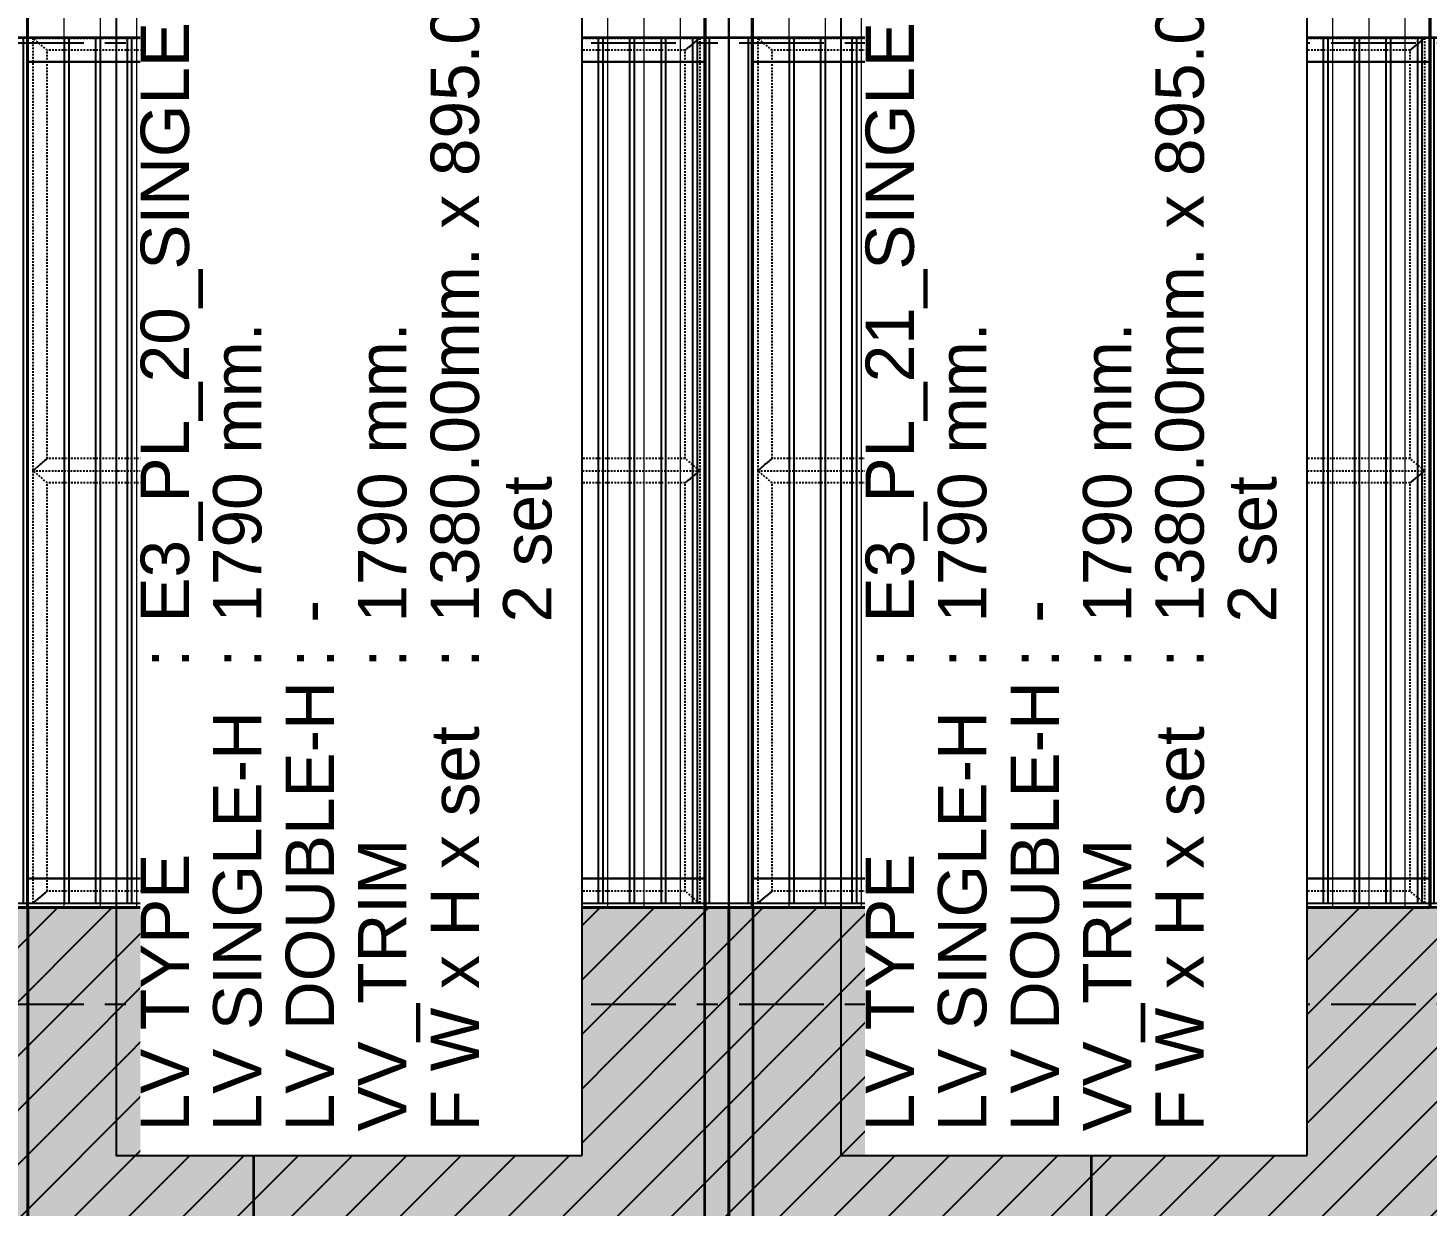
# Model space of a CAD drawing. Header units: millimetres. Extents: x -1379 to 1385823, y -4884429 to 548763.
# Drawn here: x 514560 to 517455, y -2335768 to -2333330 of the extents above; entities that cross this region are included whole.
import ezdxf

# ---------------------------------------------------------------- set-up
doc = ezdxf.new("R2010")
doc.units = ezdxf.units.MM
doc.set_wipeout_variables(frame=1)
for name, pattern in [('CENTER', [50.8, 31.75, -6.35, 6.35, -6.35]), ('TA_GL_000.70000', [1.925, 0.7, -0.175, 0.175, -0.175, 0.7]), ('TA_HL_001.00000', [6.5, 3.55, -2.95])]:
    doc.linetypes.add(name, pattern=pattern)
for name, color, linetype in [('000 - 0_SYM_DWG_GRIDLINE_MAIN_COLOR_251', 7, 'Continuous'), ('000 - CONCRETE_COL_HATCH_', 7, 'Continuous'), ('000 - EXISTING_PRECAST_CUT_COLOR_3', 7, 'Continuous'), ('000 - GRID', 7, 'CENTER'), ('010 - ASPG_EXTR_MAIN_COLOR_2', 7, 'Continuous'), ('010 - ASPG_EXTR_WIPEOUT_', 7, 'Continuous'), ('010 - ASPG_FRAMING_MAIN_COLOR_1', 7, 'Continuous'), ('010 - ASPG_FRAMING_SUB_COLOR_2', 7, 'Continuous')]:
    doc.layers.add(name, color=color, linetype=linetype)
for name, color, linetype, plot in [('000 - CONCRETE_EX_LOUVERS_DEF_SUB', 7, 'Continuous', False), ('000 - ESTIMATE_ASPG_MAIN_COLOR_6', 7, 'Continuous', False), ('000 - ESTIMATE_ASPG_TEXT_COLOR_1', 7, 'Continuous', False), ('000 - ESTIMATE_ASPG_WIPEOUT_', 7, 'Continuous', False)]:
    doc.layers.add(name, color=color, linetype=linetype, plot=plot)
doc.layers.add('A-GLAZ-CURT', color=7, linetype='Continuous', lineweight=35)
doc.layers.add('WALL-E', color=7, linetype='Continuous', lineweight=50)
doc.styles.add('_Arial', font='arial.ttf')
doc.styles.add('TA', font='', dxfattribs={"height": 4.5})
doc.styles.get('TA').set_extended_font_data('Cordia New')

# ---------------------------------------------------------------- blocks, each defined once
blk = doc.blocks.new('*U1687')
at = {"color": 7}
blk.add_wipeout([(50, 0), (1450, 0), (1450, 1790), (50, 1790)], dxfattribs=at).dxf.layer = '010 - ASPG_EXTR_WIPEOUT_'
at = {"layer": '010 - ASPG_EXTR_MAIN_COLOR_2', "color": 7}
for points in [[(125, 0), (135.2, 0), (135.2, 1790), (125, 1790)], [(190, 0), (200.2, 0), (200.2, 1790), (190, 1790)], [(255, 0), (265.2, 0), (265.2, 1790), (255, 1790)], [(320, 0), (330.2, 0), (330.2, 1790), (320, 1790)], [(385, 0), (395.2, 0), (395.2, 1790), (385, 1790)], [(450, 0), (460.2, 0), (460.2, 1790), (450, 1790)], [(515, 0), (525.2, 0), (525.2, 1790), (515, 1790)], [(580, 0), (590.2, 0), (590.2, 1790), (580, 1790)], [(645, 0), (655.2, 0), (655.2, 1790), (645, 1790)], [(710, 0), (720.2, 0), (720.2, 1790), (710, 1790)], [(775, 0), (785.2, 0), (785.2, 1790), (775, 1790)], [(840, 0), (850.2, 0), (850.2, 1790), (840, 1790)], [(905, 0), (915.2, 0), (915.2, 1790), (905, 1790)], [(970, 0), (980.2, 0), (980.2, 1790), (970, 1790)], [(1035, 0), (1045.2, 0), (1045.2, 1790), (1035, 1790)], [(1100, 0), (1110.2, 0), (1110.2, 1790), (1100, 1790)], [(1165, 0), (1175.2, 0), (1175.2, 1790), (1165, 1790)], [(1230, 0), (1240.2, 0), (1240.2, 1790), (1230, 1790)], [(1295, 0), (1305.2, 0), (1305.2, 1790), (1295, 1790)], [(1360, 0), (1370.2, 0), (1370.2, 1790), (1360, 1790)], [(1425, 0), (1435.2, 0), (1435.2, 1790), (1425, 1790)]]:
    blk.add_lwpolyline(points, close=True, dxfattribs=at)
at = {"layer": '010 - ASPG_FRAMING_SUB_COLOR_2', "color": 7}
blk.add_lwpolyline([(50, 0), (1450, 0), (1450, 1790), (50, 1790)], close=True, dxfattribs=at)
at = {"color": 7}
for points in [[(-50, 0), (50, 0), (50, 1790), (-50, 1790)], [(1450, 0), (1550, 0), (1550, 1790), (1450, 1790)]]:
    blk.add_wipeout(points, dxfattribs=at).dxf.layer = '010 - ASPG_EXTR_WIPEOUT_'
at = {"layer": '010 - ASPG_FRAMING_MAIN_COLOR_1', "color": 7}
for points in [[(-50, 0), (-40, 0), (-40, 1790), (-50, 1790)], [(40, 0), (50, 0), (50, 1790), (40, 1790)], [(1450, 0), (1460, 0), (1460, 1790), (1450, 1790)], [(1540, 0), (1550, 0), (1550, 1790), (1540, 1790)]]:
    blk.add_lwpolyline(points, close=True, dxfattribs=at)
at = {"layer": '010 - ASPG_FRAMING_SUB_COLOR_2', "color": 7}
for points in [[(-50, 0), (50, 0), (50, 1790), (-50, 1790)], [(1450, 0), (1550, 0), (1550, 1790), (1450, 1790)]]:
    blk.add_lwpolyline(points, close=True, dxfattribs=at)
blk = doc.blocks.new('*U1757')
at = {"layer": '010 - ASPG_FRAMING_MAIN_COLOR_1', "color": 7, "linetype": 'ByBlock'}
for points in [[(0, 0), (0, 1380), (25, 1350), (25, 30), (0, 0)], [(895, 1380), (0, 1380), (25, 1350), (870, 1350)], [(895, 0), (895, 1380), (870, 1350), (870, 30), (895, 0)], [(25, 30), (870, 30), (895, 0), (0, 0), (25, 30)]]:
    blk.add_lwpolyline(points, close=True, dxfattribs=at)
blk = doc.blocks.new('DPA_Curved type C_Left 1 - Curved Type C_Left-5848721-IV01 - ELEVATION 3')
at = {"layer": 'A-GLAZ-CURT', "color": 7}
for p, q in [((285219.6, 109825), (283719.6, 109825)), ((283719.6, 109825), (283769.6, 109825)), ((283769.6, 109825), (284236.3, 109825)), ((283769.6, 106775), (283769.6, 109825)), ((283769.6, 109825), (283769.6, 106775)), ((284236.3, 109825), (285169.6, 109825)), ((284236.3, 109825), (284236.3, 106775)), ((285169.6, 109825), (285219.6, 109825)), ((285169.6, 109825), (285169.6, 106775)), ((285169.6, 109825), (285169.6, 106775)), ((285219.6, 106775), (285219.6, 109825)), ((285219.6, 109825), (285219.6, 106775))]:
    blk.add_line(p, q, dxfattribs=at)
blk = doc.blocks.new('DPA_Curved type B 1 - Curved Type B-5848722-IV01 - ELEVATION 3')
at = {"layer": 'A-GLAZ-CURT', "color": 7}
for p, q in [((286719.6, 109825), (285219.6, 109825)), ((285219.6, 109825), (285269.6, 109825)), ((285219.6, 109825), (285219.6, 106775)), ((285219.6, 109825), (285219.6, 106775)), ((285269.6, 109825), (285969.6, 109825)), ((285269.6, 109825), (285269.6, 106775)), ((285269.6, 109825), (285269.6, 106775)), ((285969.6, 109825), (286669.6, 109825)), ((285969.6, 109825), (285969.6, 106775))]:
    blk.add_line(p, q, dxfattribs=at)
blk = doc.blocks.new('GM_Louver Grill Vertical Z1 - Z Profile-5053999-IV01 - ELEVATION 3')
at = {"layer": '000 - CONCRETE_EX_LOUVERS_DEF_SUB', "color": 7, "lineweight": 9}
blk.add_line((282042.3, 109825), (282042.3, 111625), dxfattribs=at)
blk = doc.blocks.new('DPA_CP_Entrance Louver Grill Vertical Z - Louver Grill Vertical Z-4889377-IV01 - ELEVATION 3')
at = {"layer": '000 - CONCRETE_EX_LOUVERS_DEF_SUB', "color": 7}
for p, q in [((282219.6, 114425), (282219.6, 111625)), ((282219.6, 111625), (282219.6, 114425)), ((282219.6, 111625), (282219.6, 114425)), ((282219.6, 111625), (282219.6, 114425)), ((282267.6, 111625), (282267.6, 114425)), ((282267.6, 111625), (282267.6, 114425)), ((282269.6, 114425), (282269.6, 111625)), ((282269.6, 111625), (282269.6, 114425)), ((283669.6, 114425), (283669.6, 111625)), ((283669.6, 111625), (283669.6, 114425)), ((283671.6, 114425), (283671.6, 111625)), ((283671.6, 114425), (283671.6, 111625)), ((283719.6, 111625), (283719.6, 114425)), ((283719.6, 111625), (283719.6, 114425)), ((283719.6, 114425), (283719.6, 111625)), ((283719.6, 114425), (283719.6, 111625)), ((282219.6, 111625), (282219.6, 111685)), ((282219.6, 111685), (282219.6, 111625)), ((283719.6, 111625), (283719.6, 111685)), ((283719.6, 111685), (283719.6, 111625)), ((282219.6, 111625), (282269.6, 111625)), ((282269.6, 111625), (282219.6, 111625)), ((282267.6, 111625), (282219.6, 111625)), ((282219.6, 111625), (282269.6, 111625)), ((283719.6, 111625), (282219.6, 111625)), ((282219.6, 111625), (283719.6, 111625)), ((282269.6, 111625), (282267.6, 111625)), ((283669.6, 111625), (283719.6, 111625)), ((283719.6, 111625), (283669.6, 111625)), ((283669.6, 111625), (283719.6, 111625)), ((283671.6, 111625), (283669.6, 111625)), ((283719.6, 111625), (283671.6, 111625))]:
    blk.add_line(p, q, dxfattribs=at)
blk = doc.blocks.new('DPA_CP_Entrance Louver Grill Vertical Z - Louver Grill Vertical Z-5053933-IV01 - ELEVATION 3')
at = {"layer": '000 - CONCRETE_EX_LOUVERS_DEF_SUB', "color": 7}
for p, q in [((282219.6, 111625), (282269.6, 111625)), ((282269.6, 111625), (282219.6, 111625)), ((282219.6, 111625), (282219.6, 109825)), ((282219.6, 109825), (282219.6, 111625)), ((282269.6, 111625), (282219.6, 111625)), ((282219.6, 111625), (282267.6, 111625)), ((282219.6, 109825), (282219.6, 111625)), ((282219.6, 109825), (282219.6, 111625)), ((282219.6, 111575), (282219.6, 111625)), ((282219.6, 111625), (282219.6, 111575)), ((282219.6, 111625), (283719.6, 111625)), ((282219.6, 111625), (283719.6, 111625)), ((282267.6, 111625), (282269.6, 111625)), ((282267.6, 109825), (282267.6, 111625)), ((282267.6, 109825), (282267.6, 111625)), ((282269.6, 111625), (282269.6, 109825)), ((282269.6, 109825), (282269.6, 111625)), ((283669.6, 111625), (283719.6, 111625)), ((283719.6, 111625), (283669.6, 111625)), ((283669.6, 111625), (283671.6, 111625)), ((283719.6, 111625), (283669.6, 111625)), ((283669.6, 111625), (283669.6, 109825)), ((283669.6, 109825), (283669.6, 111625)), ((283671.6, 111625), (283719.6, 111625)), ((283671.6, 111625), (283671.6, 109825)), ((283671.6, 111625), (283671.6, 109825)), ((283719.6, 109825), (283719.6, 111625)), ((283719.6, 109825), (283719.6, 111625)), ((283719.6, 111625), (283719.6, 109825)), ((283719.6, 111625), (283719.6, 109825)), ((283719.6, 111575), (283719.6, 111625)), ((283719.6, 111625), (283719.6, 111575)), ((282269.6, 109885), (282269.6, 111575)), ((282269.6, 109885), (282269.6, 111575)), ((283669.6, 111575), (282269.6, 111575)), ((282269.6, 111575), (283669.6, 111575)), ((283669.6, 111575), (282269.6, 111575)), ((282269.6, 111575), (283669.6, 111575)), ((282269.6, 109885), (282269.6, 111575)), ((282269.6, 109885), (282269.6, 111575)), ((283669.6, 111575), (283669.6, 109885)), ((283669.6, 109885), (283669.6, 111575)), ((283669.6, 111575), (283669.6, 109885)), ((283669.6, 109885), (283669.6, 111575)), ((282219.6, 109825), (282219.6, 109885)), ((282219.6, 109885), (282219.6, 109825)), ((282269.6, 109885), (283669.6, 109885)), ((282269.6, 109885), (283669.6, 109885)), ((283669.6, 109885), (282269.6, 109885)), ((282269.6, 109885), (283669.6, 109885)), ((283719.6, 109825), (283719.6, 109885)), ((283719.6, 109885), (283719.6, 109825)), ((282219.6, 109825), (282269.6, 109825)), ((282269.6, 109825), (282219.6, 109825)), ((282267.6, 109825), (282219.6, 109825)), ((282219.6, 109825), (282269.6, 109825)), ((283719.6, 109825), (282219.6, 109825)), ((282219.6, 109825), (283719.6, 109825)), ((282269.6, 109825), (282267.6, 109825)), ((283669.6, 109825), (283719.6, 109825)), ((283719.6, 109825), (283669.6, 109825)), ((283669.6, 109825), (283719.6, 109825)), ((283671.6, 109825), (283669.6, 109825)), ((283719.6, 109825), (283671.6, 109825))]:
    blk.add_line(p, q, dxfattribs=at)
blk = doc.blocks.new('GM_Louver Grill Vertical Z1 - Z Profile-4889443-IV01 - ELEVATION 3')
at = {"layer": '000 - CONCRETE_EX_LOUVERS_DEF_SUB', "color": 7, "lineweight": 9}
blk.add_line((282044.3, 111625), (282044.3, 114425), dxfattribs=at)
blk = doc.blocks.new('C-1-IV01_REV00_20260614-165348_ELEVATION_3_EX')
at = {"layer": 'WALL-E', "color": 7, "lineweight": 9}
for p, q in [((16195, 109825), (635, 109825)), ((10830, 109825), (16195, 109825))]:
    blk.add_line(p, q, dxfattribs=at)
at = {"layer": '000 - CONCRETE_EX_LOUVERS_DEF_SUB', "color": 7}
for name, p in [('DPA_CP_Entrance Louver Grill Vertical Z - Louver Grill Vertical Z-4889377-IV01 - ELEVATION 3', (-270054.6, 0)), ('GM_Louver Grill Vertical Z1 - Z Profile-4889443-IV01 - ELEVATION 3', (-269829.3, 0)), ('GM_Louver Grill Vertical Z1 - Z Profile-4889443-IV01 - ELEVATION 3', (-269754.3, 0)), ('GM_Louver Grill Vertical Z1 - Z Profile-4889443-IV01 - ELEVATION 3', (-269679.3, 0)), ('GM_Louver Grill Vertical Z1 - Z Profile-4889443-IV01 - ELEVATION 3', (-269604.3, 0)), ('GM_Louver Grill Vertical Z1 - Z Profile-4889443-IV01 - ELEVATION 3', (-269529.3, 0)), ('GM_Louver Grill Vertical Z1 - Z Profile-4889443-IV01 - ELEVATION 3', (-269454.3, 0)), ('GM_Louver Grill Vertical Z1 - Z Profile-4889443-IV01 - ELEVATION 3', (-269379.3, 0)), ('GM_Louver Grill Vertical Z1 - Z Profile-4889443-IV01 - ELEVATION 3', (-269304.3, 0)), ('GM_Louver Grill Vertical Z1 - Z Profile-4889443-IV01 - ELEVATION 3', (-269229.3, 0)), ('GM_Louver Grill Vertical Z1 - Z Profile-4889443-IV01 - ELEVATION 3', (-269154.3, 0)), ('GM_Louver Grill Vertical Z1 - Z Profile-4889443-IV01 - ELEVATION 3', (-269079.3, 0)), ('GM_Louver Grill Vertical Z1 - Z Profile-4889443-IV01 - ELEVATION 3', (-269004.3, 0)), ('GM_Louver Grill Vertical Z1 - Z Profile-4889443-IV01 - ELEVATION 3', (-268929.3, 0)), ('GM_Louver Grill Vertical Z1 - Z Profile-4889443-IV01 - ELEVATION 3', (-268854.3, 0)), ('GM_Louver Grill Vertical Z1 - Z Profile-4889443-IV01 - ELEVATION 3', (-268779.3, 0)), ('GM_Louver Grill Vertical Z1 - Z Profile-4889443-IV01 - ELEVATION 3', (-268704.3, 0)), ('GM_Louver Grill Vertical Z1 - Z Profile-4889443-IV01 - ELEVATION 3', (-268629.3, 0)), ('GM_Louver Grill Vertical Z1 - Z Profile-4889443-IV01 - ELEVATION 3', (-268554.3, 0)), ('GM_Louver Grill Vertical Z1 - Z Profile-4889443-IV01 - ELEVATION 3', (-268479.3, 0)), ('DPA_CP_Entrance Louver Grill Vertical Z - Louver Grill Vertical Z-4889377-IV01 - ELEVATION 3', (-268554.6, 0)), ('GM_Louver Grill Vertical Z1 - Z Profile-4889443-IV01 - ELEVATION 3', (-268329.3, 0)), ('GM_Louver Grill Vertical Z1 - Z Profile-4889443-IV01 - ELEVATION 3', (-268254.3, 0)), ('GM_Louver Grill Vertical Z1 - Z Profile-4889443-IV01 - ELEVATION 3', (-268179.3, 0)), ('GM_Louver Grill Vertical Z1 - Z Profile-4889443-IV01 - ELEVATION 3', (-268104.3, 0)), ('GM_Louver Grill Vertical Z1 - Z Profile-4889443-IV01 - ELEVATION 3', (-268029.3, 0)), ('GM_Louver Grill Vertical Z1 - Z Profile-4889443-IV01 - ELEVATION 3', (-267954.3, 0)), ('GM_Louver Grill Vertical Z1 - Z Profile-4889443-IV01 - ELEVATION 3', (-267879.3, 0)), ('GM_Louver Grill Vertical Z1 - Z Profile-4889443-IV01 - ELEVATION 3', (-267804.3, 0)), ('GM_Louver Grill Vertical Z1 - Z Profile-4889443-IV01 - ELEVATION 3', (-267729.3, 0)), ('GM_Louver Grill Vertical Z1 - Z Profile-4889443-IV01 - ELEVATION 3', (-267654.3, 0)), ('GM_Louver Grill Vertical Z1 - Z Profile-4889443-IV01 - ELEVATION 3', (-267579.3, 0)), ('GM_Louver Grill Vertical Z1 - Z Profile-4889443-IV01 - ELEVATION 3', (-267504.3, 0)), ('GM_Louver Grill Vertical Z1 - Z Profile-4889443-IV01 - ELEVATION 3', (-267429.3, 0)), ('GM_Louver Grill Vertical Z1 - Z Profile-4889443-IV01 - ELEVATION 3', (-267354.3, 0)), ('GM_Louver Grill Vertical Z1 - Z Profile-4889443-IV01 - ELEVATION 3', (-267279.3, 0)), ('GM_Louver Grill Vertical Z1 - Z Profile-4889443-IV01 - ELEVATION 3', (-267204.3, 0)), ('GM_Louver Grill Vertical Z1 - Z Profile-4889443-IV01 - ELEVATION 3', (-267129.3, 0)), ('GM_Louver Grill Vertical Z1 - Z Profile-4889443-IV01 - ELEVATION 3', (-267054.3, 0)), ('GM_Louver Grill Vertical Z1 - Z Profile-4889443-IV01 - ELEVATION 3', (-266979.3, 0)), ('DPA_CP_Entrance Louver Grill Vertical Z - Louver Grill Vertical Z-5053933-IV01 - ELEVATION 3', (-270054.6, 0)), ('GM_Louver Grill Vertical Z1 - Z Profile-5053999-IV01 - ELEVATION 3', (-269827.3, 0)), ('GM_Louver Grill Vertical Z1 - Z Profile-5053999-IV01 - ELEVATION 3', (-269752.3, 0)), ('GM_Louver Grill Vertical Z1 - Z Profile-5053999-IV01 - ELEVATION 3', (-269677.3, 0)), ('GM_Louver Grill Vertical Z1 - Z Profile-5053999-IV01 - ELEVATION 3', (-269602.3, 0)), ('GM_Louver Grill Vertical Z1 - Z Profile-5053999-IV01 - ELEVATION 3', (-269527.3, 0)), ('GM_Louver Grill Vertical Z1 - Z Profile-5053999-IV01 - ELEVATION 3', (-269452.3, 0)), ('GM_Louver Grill Vertical Z1 - Z Profile-5053999-IV01 - ELEVATION 3', (-269377.3, 0)), ('GM_Louver Grill Vertical Z1 - Z Profile-5053999-IV01 - ELEVATION 3', (-269302.3, 0)), ('GM_Louver Grill Vertical Z1 - Z Profile-5053999-IV01 - ELEVATION 3', (-269227.3, 0)), ('GM_Louver Grill Vertical Z1 - Z Profile-5053999-IV01 - ELEVATION 3', (-269152.3, 0)), ('GM_Louver Grill Vertical Z1 - Z Profile-5053999-IV01 - ELEVATION 3', (-269077.3, 0)), ('GM_Louver Grill Vertical Z1 - Z Profile-5053999-IV01 - ELEVATION 3', (-269002.3, 0)), ('GM_Louver Grill Vertical Z1 - Z Profile-5053999-IV01 - ELEVATION 3', (-268927.3, 0)), ('GM_Louver Grill Vertical Z1 - Z Profile-5053999-IV01 - ELEVATION 3', (-268852.3, 0)), ('GM_Louver Grill Vertical Z1 - Z Profile-5053999-IV01 - ELEVATION 3', (-268777.3, 0)), ('GM_Louver Grill Vertical Z1 - Z Profile-5053999-IV01 - ELEVATION 3', (-268702.3, 0)), ('GM_Louver Grill Vertical Z1 - Z Profile-5053999-IV01 - ELEVATION 3', (-268627.3, 0)), ('GM_Louver Grill Vertical Z1 - Z Profile-5053999-IV01 - ELEVATION 3', (-268552.3, 0)), ('GM_Louver Grill Vertical Z1 - Z Profile-5053999-IV01 - ELEVATION 3', (-268477.3, 0)), ('DPA_CP_Entrance Louver Grill Vertical Z - Louver Grill Vertical Z-5053933-IV01 - ELEVATION 3', (-268554.6, 0)), ('GM_Louver Grill Vertical Z1 - Z Profile-5053999-IV01 - ELEVATION 3', (-268327.3, 0)), ('GM_Louver Grill Vertical Z1 - Z Profile-5053999-IV01 - ELEVATION 3', (-268252.3, 0)), ('GM_Louver Grill Vertical Z1 - Z Profile-5053999-IV01 - ELEVATION 3', (-268177.3, 0)), ('GM_Louver Grill Vertical Z1 - Z Profile-5053999-IV01 - ELEVATION 3', (-268102.3, 0)), ('GM_Louver Grill Vertical Z1 - Z Profile-5053999-IV01 - ELEVATION 3', (-268027.3, 0)), ('GM_Louver Grill Vertical Z1 - Z Profile-5053999-IV01 - ELEVATION 3', (-267952.3, 0)), ('GM_Louver Grill Vertical Z1 - Z Profile-5053999-IV01 - ELEVATION 3', (-267877.3, 0)), ('GM_Louver Grill Vertical Z1 - Z Profile-5053999-IV01 - ELEVATION 3', (-267802.3, 0)), ('GM_Louver Grill Vertical Z1 - Z Profile-5053999-IV01 - ELEVATION 3', (-267727.3, 0)), ('GM_Louver Grill Vertical Z1 - Z Profile-5053999-IV01 - ELEVATION 3', (-267652.3, 0)), ('GM_Louver Grill Vertical Z1 - Z Profile-5053999-IV01 - ELEVATION 3', (-267577.3, 0)), ('GM_Louver Grill Vertical Z1 - Z Profile-5053999-IV01 - ELEVATION 3', (-267502.3, 0)), ('GM_Louver Grill Vertical Z1 - Z Profile-5053999-IV01 - ELEVATION 3', (-267427.3, 0)), ('GM_Louver Grill Vertical Z1 - Z Profile-5053999-IV01 - ELEVATION 3', (-267352.3, 0)), ('GM_Louver Grill Vertical Z1 - Z Profile-5053999-IV01 - ELEVATION 3', (-267277.3, 0)), ('GM_Louver Grill Vertical Z1 - Z Profile-5053999-IV01 - ELEVATION 3', (-267202.3, 0)), ('GM_Louver Grill Vertical Z1 - Z Profile-5053999-IV01 - ELEVATION 3', (-267127.3, 0)), ('GM_Louver Grill Vertical Z1 - Z Profile-5053999-IV01 - ELEVATION 3', (-267052.3, 0)), ('GM_Louver Grill Vertical Z1 - Z Profile-5053999-IV01 - ELEVATION 3', (-266977.3, 0))]:
    blk.add_blockref(name, p, dxfattribs=at)
at = {"layer": 'A-GLAZ-CURT', "color": 7}
for name in ['DPA_Curved type C_Left 1 - Curved Type C_Left-5848721-IV01 - ELEVATION 3', 'DPA_Curved type B 1 - Curved Type B-5848722-IV01 - ELEVATION 3']:
    blk.add_blockref(name, (-271554.6, 0), dxfattribs=at)
blk = doc.blocks.new('*U1922')
at = {"layer": '000 - 0_SYM_DWG_GRIDLINE_MAIN_COLOR_251', "color": 7, "linetype": 'ByBlock', "ltscale": 5}
blk.add_line((20, 0), (-460.02, 0), dxfattribs=at)
at = {"color": 7, "style": 'TA', "flags": 1}
blk.add_attdef('LOCATION', (6, -6), '', height=4.5, rotation=270, dxfattribs=at)
blk = doc.blocks.new('*U1841')
at = {"layer": '000 - 0_SYM_DWG_GRIDLINE_MAIN_COLOR_251', "color": 7, "linetype": 'ByBlock', "ltscale": 5}
blk.add_line((20, 0), (-470.6, 0), dxfattribs=at)
at = {"color": 7, "style": 'TA', "flags": 1}
blk.add_attdef('LOCATION', (6, -6), '', height=4.5, rotation=270, dxfattribs=at)
blk = doc.blocks.new('C-1-IV01_REV00_20260614-165820_ELEVATION_3_DIMS')
at = {"layer": '000 - GRID', "color": 7, "linetype": 'TA_GL_000.70000', "xscale": 50, "yscale": 50, "zscale": 50, "rotation": 180}
for name, p in [('*U1841', (-3076, 111614)), ('*U1922', (-3076, 109625))]:
    blk.add_blockref(name, p, dxfattribs=at)
blk = doc.blocks.new('C-1-IV01_REV00-1_20260614-180316_ELEVAIOTN_3_PRECAST')
at = {"layer": '000 - CONCRETE_COL_HATCH_'}
h = blk.add_hatch(dxfattribs=at)
h.set_pattern_fill('AR-CONC', scale=0.05)
h.set_pattern_definition([(50, (0, 0), (227.73084, -19.92386), [23.8125, -261.9375]), (355, (0, 0), (-44.0543, 238.82106), [19.05, -209.55073]), (100.45144, (18.98, -1.66), (183.67656, 218.8972), [20.2375, -222.6128]), (46.1842, (2e-15, 63.5), (338.8488, -52.5529), [35.7188, -392.9062]), (96.63556, (28.24, 59.12), (296.7552, 309.2827), [30.3563, -333.9195]), (351.18415, (2e-15, 63.5), (296.7552, 309.2827), [28.575, -314.3247]), (21, (31.75, 47.63), (189.518, -127.8315), [23.8125, -261.9375]), (326, (31.75, 47.63), (77.25254, 230.23496), [19.05, -209.55]), (71.45144, (47.54, 36.97), (266.77052, 102.40346), [20.2375, -222.6124]), (37.5, (0, 0), (3.860754, 105.6938), [0, -207.01, 0, -212.725, 0, -210.34375]), (7.5, (0, 0), (83.52458, 125.22572), [0, -121.285, 0, -202.2475, 0, -80.16875]), (327.5, (-70.8, 3e-15), (169.488244, -7.16093), [0, -79.375, 0, -247.65, 0, -328.6125]), (317.5, (-102.55, 4e-15), (185.16148, 31.78311), [0, -103.1875, 0, -164.465, 0, -233.3625])])
h.paths.add_polyline_path([(16665.3, 103676.1), (215, 103676.1), (215, 109825), (16665.3, 109825)])
h = blk.add_hatch(dxfattribs=at)
h.set_pattern_fill('ANSI31')
h.set_pattern_definition([(45, (0, 0), (-56.1266, 56.1266), [])])
h.paths.add_polyline_path([(16665.3, 103676.1), (215, 103676.1), (215, 109825), (16665.3, 109825)])
at = {"layer": '000 - EXISTING_PRECAST_CUT_COLOR_3', "color": 7}
blk.add_lwpolyline([(16665.3, 103676.1), (215, 103676.1), (215, 109825), (16665.3, 109825)], close=True, dxfattribs=at)
blk = doc.blocks.new('A$Cd3cf6656')
at = {"color": 7}
blk.add_wipeout([(-964.7, -457.4), (1855.6, -457.4), (1855.6, 457.4), (-964.7, 457.4)], dxfattribs=at).dxf.layer = '000 - ESTIMATE_ASPG_WIPEOUT_'
at = {"layer": '000 - ESTIMATE_ASPG_MAIN_COLOR_6', "color": 7}
blk.add_lwpolyline([(-964.7, -457.4), (1855.6, -457.4), (1855.6, 507.4), (-964.7, 507.4)], close=True, dxfattribs=at)
at = {"layer": '000 - ESTIMATE_ASPG_TEXT_COLOR_1', "color": 7, "style": '_Arial'}
for s, p in [('LV TYPE', (-914.7, 356.5)), (':', (45, 356.5)), ('LV SINGLE-H', (-914.7, 206.5)), (':', (45, 206.5)), ('LV DOUBLE-H', (-914.7, 56.5)), (':', (45, 56.5)), ('VV_TRIM', (-914.7, -93.5)), (':', (45, -93.5)), ('F W x H x set', (-914.7, -243.5)), (':', (45, -243.5))]:
    blk.add_text(s, height=100, dxfattribs=at).set_placement(p)
for tag, p in [('LV_TYPE_VAL', (138.1, 356.5)), ('LV_SIN-H_VAL', (138.1, 206.5)), ('LV_DOU-H_VAL', (138.1, 56.5)), ('V-TRIM_VAL', (138.1, -93.5)), ('FRAME_VAL', (138.1, -243.5)), ('FRAME_SET', (138.1, -393.5))]:
    blk.add_attdef(tag, p, '', height=100, dxfattribs=at)
blk = doc.blocks.new('A$C7174f569')
at = {"color": 7, "rotation": 90}
for p, values in [((71453, 12841.8), {'LV_TYPE_VAL': 'E3_PL_20_SINGLE BLANK', 'LV_SIN-H_VAL': '1790 mm. ', 'LV_DOU-H_VAL': '-', 'V-TRIM_VAL': '1790 mm.', 'FRAME_VAL': '1380.00mm. x 895.00mm.', 'FRAME_SET': '2 set'}), ((72953, 12841.8), {'LV_TYPE_VAL': 'E3_PL_21_SINGLE BLANK', 'LV_SIN-H_VAL': '1790 mm. ', 'LV_DOU-H_VAL': '-', 'V-TRIM_VAL': '1790 mm.', 'FRAME_VAL': '1380.00mm. x 895.00mm.', 'FRAME_SET': '2 set'})]:
    blk.add_blockref('A$Cd3cf6656', p, dxfattribs=at).add_auto_attribs(values)

msp = doc.modelspace()

# ---------------------------------------------------------------- block references
at = {"color": 7}
msp.add_blockref('*U1687', (514509.8, -2335141.4), dxfattribs=at)

# ---------------------------------------------------------------- next in the draw order: block references
msp.add_blockref('*U1687', (516009.8, -2335141.4), dxfattribs=at)

# ---------------------------------------------------------------- next in the draw order: block references
for name in ['C-1-IV01_REV00_20260614-165820_ELEVATION_3_DIMS', 'C-1-IV01_REV00_20260614-165348_ELEVATION_3_EX', 'C-1-IV01_REV00-1_20260614-180316_ELEVAIOTN_3_PRECAST']:
    msp.add_blockref(name, (502344.8, -2444975.4), dxfattribs=at)
at = {"color": 7, "linetype": 'TA_HL_001.00000', "yscale": -1, "rotation": 90}
for p in [(514569.8, -2334246.4), (516069.8, -2334246.4), (514569.8, -2335141.4), (516069.8, -2335141.4)]:
    msp.add_blockref('*U1757', p, dxfattribs=at)

# ---------------------------------------------------------------- next in the draw order: block references
at = {"color": 7}
msp.add_blockref('A$C7174f569', (443796.4, -2347540.5), dxfattribs=at)

doc.saveas('drawing.dxf')
